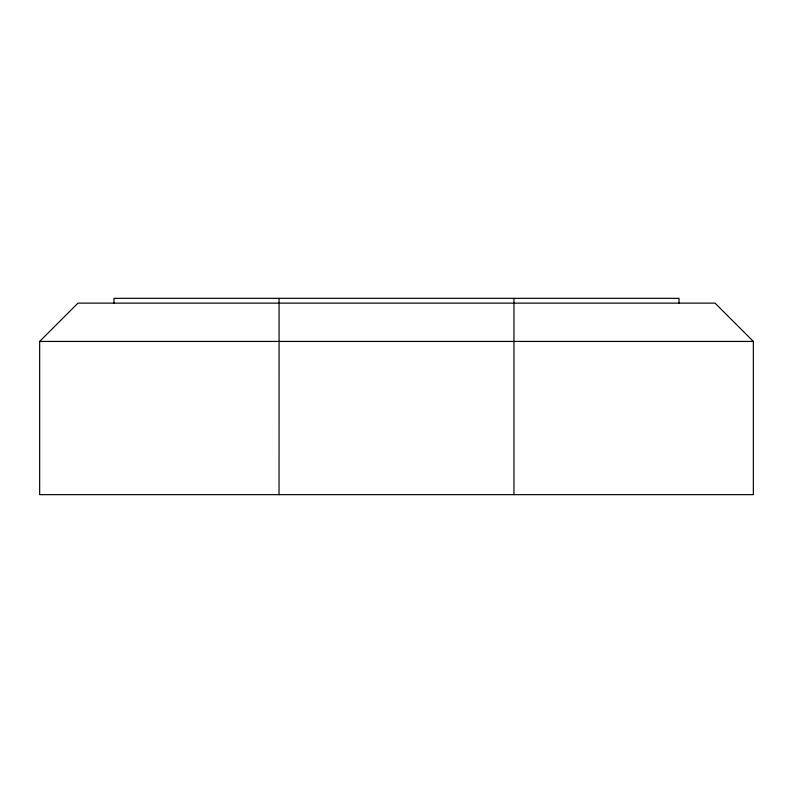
<?xml version="1.0" encoding="UTF-8"?>
<svg xmlns="http://www.w3.org/2000/svg" width="793" height="793" viewBox="0 0 793 793"><rect width="100%" height="100%" fill="white"/><g stroke="black" fill="none" stroke-linecap="round" stroke-linejoin="round"><path stroke-width="1.19" d="M39.65 341.436L77.952 303.134L715.028 303.134L753.35 341.436L753.35 494.654L39.65 494.654L39.65 341.436L753.35 341.436M679.036 303.134L679.036 298.346L113.974 298.346L113.964 303.134M513.953 298.346L513.953 494.654M279.067 298.346L279.047 494.654"/></g></svg>
